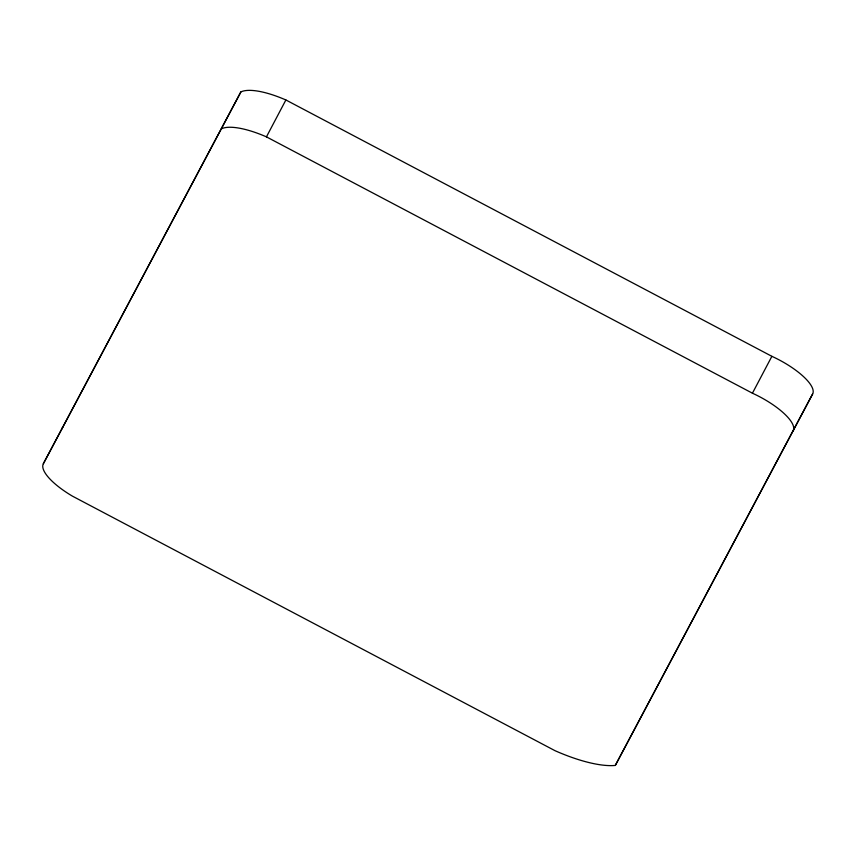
<?xml version="1.0" encoding="UTF-8"?>
<svg xmlns="http://www.w3.org/2000/svg" width="856" height="856" viewBox="0 0 856 856"><rect width="100%" height="100%" fill="white"/><g stroke="black" fill="none" stroke-linecap="round" stroke-linejoin="round"><path stroke-width="1.28" d="M43.346 463.738L240.878 91.924A58.197 18.565 27.8 0 1 285.883 99.97L771.877 356.321A45.529 14.52 27.8 0 1 812.633 393.974L615.303 765.425A87.59 27.938 27.8 0 1 555.03 750.701L72.46 496.159A47.85 15.258 27.8 0 1 43.346 463.738L240.878 91.924M221.436 128.807A58.197 18.565 27.8 0 1 266.441 136.864L285.883 99.97M793.191 430.857A45.529 14.52 27.8 0 0 752.435 393.204L771.877 356.321M615.303 765.425L812.633 393.974M266.441 136.864L752.435 393.204M62.242 428.599A47.85 15.258 27.8 0 1 62.788 426.844"/></g></svg>
